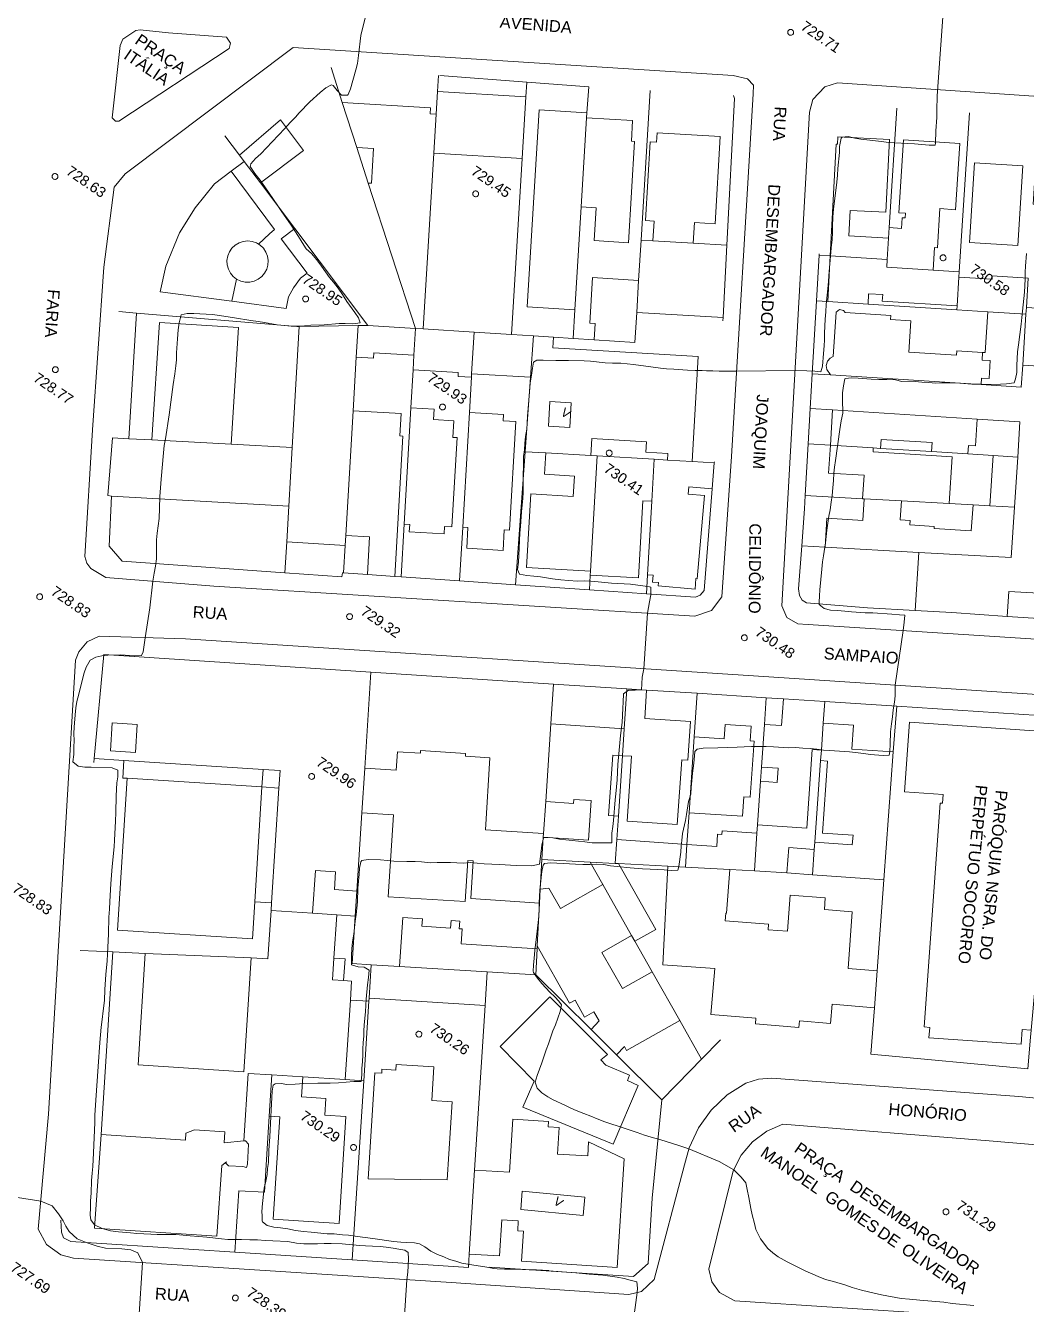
# Model space of a CAD drawing. Header units: metres. Extents: x 322294 to 7190115, y 7390841 to 10157759.
# Drawn here: x 323085.9 to 323256.1, y 7392508.5 to 7392726.1 of the extents above; entities that cross this region are included whole.
import ezdxf
from ezdxf.enums import TextEntityAlignment as Align

# ---------------------------------------------------------------- set-up
doc = ezdxf.new("R2010")
doc.units = ezdxf.units.M
doc.layers.get('0').update_dxf_attribs({"lineweight": 18})
for name, color, linetype, lineweight in [('100_SIST_VIARIO_MEIO_FIO', 1, 'Continuous', 18), ('106_PRACAS_PARQUES_TOP', 7, 'Continuous', 18), ('144_P_DUPLA_ASF_TOP', 7, 'Continuous', 18), ('160_P_SIMP_ASF_TOP', 7, 'Continuous', 18), ('206_MURO_E_MURO_ARRIMO', 7, 'Continuous', 18), ('214_PROJ_BEIRAL_EDIF', 10, 'Continuous', 18), ('216_EDIF_NOTAVEL', 2, 'Continuous', 18), ('218_EDIF_NOTAVEL_TOP', 7, 'Continuous', 18), ('600_CURVA_MESTRA', 14, 'Continuous', 18), ('604_CURVA_INTERM', 7, 'Continuous', 18), ('606_PTO_COTADO', 7, 'Continuous', 18), ('608_PTO_COTADO_INTERVIA', 1, 'Continuous', 18)]:
    doc.layers.add(name, color=color, linetype=linetype, lineweight=lineweight)
doc.styles.add('Style-Arial', font='arial.ttf', dxfattribs={"height": 1.75})

# ---------------------------------------------------------------- blocks, each defined once
blk = doc.blocks.new('SP09')
at = {"color": 0, "linetype": 'Continuous'}
blk.add_lwpolyline([(-0.03, -0.51), (-0.14, -0.49), (-0.24, -0.46), (-0.31, -0.42), (-0.35, -0.39), (-0.42, -0.31), (-0.47, -0.24), (-0.51, -0.15), (-0.52, -0.09), (-0.52, 0.03), (-0.51, 0.11), (-0.48, 0.2), (-0.44, 0.27), (-0.4, 0.33), (-0.32, 0.39), (-0.23, 0.44), (-0.15, 0.48), (-0.1, 0.48), (-0.03, 0.48), (0.08, 0.48), (0.19, 0.44), (0.27, 0.4), (0.35, 0.32), (0.41, 0.23), (0.46, 0.11), (0.48, 0.03), (0.48, -0.03), (0.47, -0.08), (0.44, -0.21), (0.38, -0.3), (0.31, -0.38), (0.23, -0.44), (0.1, -0.49), (0.02, -0.51)], close=True, dxfattribs=at)
blk = doc.blocks.new('SP10')
at = {"color": 0, "linetype": 'Continuous'}
blk.add_lwpolyline([(-0.03, -0.51), (-0.14, -0.49), (-0.24, -0.46), (-0.31, -0.42), (-0.35, -0.39), (-0.42, -0.31), (-0.47, -0.24), (-0.51, -0.15), (-0.52, -0.09), (-0.52, 0.03), (-0.51, 0.11), (-0.48, 0.2), (-0.44, 0.27), (-0.4, 0.33), (-0.32, 0.39), (-0.23, 0.44), (-0.15, 0.48), (-0.1, 0.48), (-0.03, 0.48), (0.08, 0.48), (0.19, 0.44), (0.27, 0.4), (0.35, 0.32), (0.41, 0.23), (0.46, 0.11), (0.48, 0.03), (0.48, -0.03), (0.47, -0.08), (0.44, -0.21), (0.38, -0.3), (0.31, -0.38), (0.23, -0.44), (0.1, -0.49), (0.02, -0.51)], close=True, dxfattribs=at)

msp = doc.modelspace()

# ---------------------------------------------------------------- linework, layer by layer
at = {"layer": '100_SIST_VIARIO_MEIO_FIO', "flags": 128}
for points in [[(323110.168, 7392724.878), (323120.021, 7392724.131), (323120.692, 7392723.091), (323120.478, 7392722.192), (323101.709, 7392709.835), (323101.168, 7392709.863), (323100.598, 7392710.428), (323101.952, 7392722.741), (323102.384, 7392723.796), (323104.611, 7392725.284), (323105.339, 7392725.392)], [(323205.905, 7392652.789), (323204.27, 7392628.953), (323202.515, 7392626.577), (323199.715, 7392625.638), (323117.864, 7392630.753), (323099.514, 7392632.188), (323096.988, 7392633.724), (323096.299, 7392634.634), (323095.926, 7392635.813), (323097.224, 7392657.336), (323099.149, 7392684.984), (323100.924, 7392698.593), (323102.809, 7392700.888), (323131.394, 7392722.356), (323206.224, 7392717.62), (323208.666, 7392717.06), (323209.654, 7392715.982), (323209.601, 7392714.52)]]:
    msp.add_lwpolyline(points, close=True, dxfattribs=at)
for points in [[(323217.953, 7392624.27), (323217.228, 7392624.33), (323215.348, 7392625.405), (323214.462, 7392627.421), (323219.195, 7392711.387), (323219.781, 7392713.542), (323221.823, 7392715.685), (323223.947, 7392716.373), (323273.211, 7392713.008), (323372.013, 7392706.221), (323374.461, 7392704.547), (323375.566, 7392702.605), (323375.853, 7392700.388), (323372.629, 7392654.717)], [(323346.753, 7392616), (323218.054, 7392624.272)], [(323277.468, 7392541.785), (323254.818, 7392543.906), (323212.772, 7392547.059), (323210.536, 7392546.851), (323208.387, 7392546.198), (323205.182, 7392544.189), (323202.472, 7392541.605), (323200.29, 7392538.564), (323198.711, 7392535.17), (323197.921, 7392532.281), (323192.758, 7392512.809), (323190.647, 7392510.749), (323188.472, 7392510.261), (323157.401, 7392512.31), (323094.023, 7392516.43), (323091.849, 7392516.969), (323089.446, 7392518.723), (323088.028, 7392521.339), (323089.755, 7392540.896), (323094.38, 7392618.164), (323094.908, 7392619.562), (323096.363, 7392621.257), (323098.379, 7392622.217), (323113.092, 7392621.762), (323215.725, 7392615.061), (323340.638, 7392606.85)], [(323282.345, 7392519.629), (323282.531, 7392524.318), (323282.065, 7392526.514), (323281.182, 7392528.579), (323279.416, 7392530.993), (323277.09, 7392532.87), (323274.364, 7392534.081), (323271.851, 7392534.525), (323249.775, 7392536.402), (323214.644, 7392539.241), (323211.912, 7392538.018), (323209.523, 7392536.215), (323207.597, 7392533.924), (323206.232, 7392531.26), (323202.097, 7392514.57), (323202.604, 7392512.398), (323203.906, 7392510.582), (323206.52, 7392509.183), (323241.291, 7392506.888), (323272.686, 7392505.176)]]:
    msp.add_lwpolyline(points, dxfattribs=at)
at = {"layer": '206_MURO_E_MURO_ARRIMO'}
for p, q in [((323171.094, 7392716.486), (323156.301, 7392717.593)), ((323181.638, 7392715.698), (323171.094, 7392716.486)), ((323205.146, 7392688.736), (323206.46, 7392713.709)), ((323206.46, 7392713.709), (323206.274, 7392714.213)), ((323220.383, 7392679.281), (323220.831, 7392687.046)), ((323220.831, 7392687.046), (323220.844, 7392687.271)), ((323219.666, 7392666.872), (323220.383, 7392679.281)), ((323204.47, 7392675.889), (323204.498, 7392676.418)), ((323219.327, 7392660.986), (323219.666, 7392666.872)), ((323218.979, 7392654.973), (323219.327, 7392660.986)), ((323218.469, 7392646.136), (323218.979, 7392654.973)), ((323203.005, 7392651.737), (323203.018, 7392651.904)), ((323201.261, 7392629.986), (323202.647, 7392647.279)), ((323218.34, 7392643.901), (323218.469, 7392646.136)), ((323217.879, 7392637.577), (323218.34, 7392643.901)), ((323139.963, 7392632.99), (323144, 7392632.713)), ((323148.648, 7392632.394), (323149.725, 7392632.32)), ((323149.725, 7392632.32), (323159.675, 7392631.637)), ((323159.675, 7392631.637), (323169.187, 7392630.983)), ((323169.187, 7392630.983), (323181.751, 7392630.121)), ((323181.751, 7392630.121), (323191.455, 7392629.454)), ((323200.587, 7392629.205), (323201.261, 7392629.986)), ((323191.455, 7392629.454), (323199.832, 7392628.879)), ((323199.832, 7392628.879), (323200.587, 7392629.205)), ((323243.41, 7392626.236), (323237.182, 7392626.588)), ((323252.821, 7392625.595), (323243.41, 7392626.236)), ((323097.552, 7392601.407), (323099.155, 7392619.108)), ((323099.155, 7392619.108), (323144.598, 7392616.107)), ((323144.598, 7392616.107), (323175.682, 7392614.092)), ((323175.682, 7392614.092), (323188.149, 7392613.283)), ((323191.494, 7392613.067), (323200.091, 7392612.509)), ((323200.091, 7392612.509), (323211.821, 7392611.749)), ((323211.821, 7392611.749), (323214.764, 7392611.558)), ((323221.797, 7392611.102), (323234.022, 7392610.309)), ((323097.49, 7392600.728), (323097.552, 7392601.407)), ((323204.074, 7392553.542), (323200.843, 7392550.29)), ((323200.843, 7392550.29), (323198.881, 7392548.314)), ((323198.881, 7392548.314), (323194.072, 7392543.354)), ((323194.072, 7392543.354), (323192.463, 7392526.648)), ((323192.463, 7392526.648), (323191.741, 7392515.517)), ((323091.975, 7392520.837), (323091.859, 7392522.891)), ((323092.327, 7392519.869), (323091.975, 7392520.837)), ((323093.547, 7392519.259), (323092.327, 7392519.869)), ((323121.441, 7392517.427), (323093.547, 7392519.259)), ((323141.437, 7392516.113), (323121.441, 7392517.427)), ((323161.173, 7392514.817), (323141.437, 7392516.113)), ((323189.239, 7392513.322), (323164.763, 7392514.91)), ((323191.741, 7392515.517), (323189.239, 7392513.322))]:
    msp.add_line(p, q, dxfattribs=at)
at = {"layer": '206_MURO_E_MURO_ARRIMO', "flags": 128}
for points in [[(323137.818, 7392718.97), (323139.734, 7392713.008)], [(323156.118, 7392717.607), (323155.953, 7392714.884)], [(323170.942, 7392713.975), (323171.094, 7392716.486)], [(323181.638, 7392715.698), (323181.305, 7392711.257)], [(323190.552, 7392689.585), (323192.098, 7392715.067)], [(323234.062, 7392712.052), (323232.758, 7392691.744)], [(323246.402, 7392711.249), (323244.664, 7392684.189)], [(323119.759, 7392707.363), (323122.231, 7392704.086)], [(323142.194, 7392705.354), (323144.135, 7392699.313)], [(323168.49, 7392673.543), (323170.306, 7392703.477)], [(323131.656, 7392691.59), (323144.093, 7392675.101)], [(323222.724, 7392686.924), (323220.831, 7392687.046)], [(323179.275, 7392677.775), (323178.977, 7392672.874)], [(323222.312, 7392679.157), (323220.383, 7392679.281)], [(323244.251, 7392677.748), (323229.157, 7392678.717)], [(323104.754, 7392677.193), (323101.698, 7392677.447)], [(323132.409, 7392674.929), (323142.411, 7392675.076)], [(323178.977, 7392672.874), (323175.657, 7392673.086)], [(323178.977, 7392672.874), (323182.595, 7392672.643)], [(323142.1, 7392669.718), (323141.568, 7392660.575)], [(323151.397, 7392661.071), (323151.774, 7392667.547)], [(323222.776, 7392666.672), (323219.666, 7392666.872)], [(323161.343, 7392660.31), (323161.692, 7392666.304)], [(323219.327, 7392660.986), (323223.128, 7392660.741)], [(323247.71, 7392659.163), (323254.987, 7392658.695), (323254.601, 7392652.685)], [(323218.979, 7392654.973), (323222.742, 7392654.731)], [(323231.271, 7392654.184), (323239.96, 7392653.626)], [(323169.187, 7392630.983), (323170.812, 7392653.61)], [(323246.135, 7392653.229), (323250.429, 7392652.953)], [(323218.469, 7392646.136), (323228.217, 7392645.606)], [(323242.933, 7392644.806), (323247.007, 7392644.585)], [(323149.725, 7392632.32), (323150.247, 7392641.298)], [(323159.675, 7392631.637), (323160.206, 7392640.757)], [(323140.335, 7392639.385), (323140.233, 7392637.635)], [(323181.751, 7392630.121), (323181.897, 7392632.638)], [(323191.643, 7392632.685), (323191.455, 7392629.454)], [(323144.598, 7392616.107), (323143.551, 7392599.767)], [(323175.225, 7392607.334), (323175.682, 7392614.092)], [(323199.589, 7392605.088), (323200.091, 7392612.509)], [(323211.821, 7392611.749), (323211.515, 7392607.229)], [(323102.59, 7392601.084), (323097.552, 7392601.407)], [(323187.379, 7392601.896), (323186.684, 7392591.626)], [(323128.949, 7392596.39), (323129.141, 7392599.383), (323126.255, 7392599.568)], [(323211.023, 7392599.949), (323210.86, 7392597.544)], [(323220.101, 7392587.163), (323221.085, 7392601.056)], [(323173.964, 7392588.658), (323174.332, 7392594.109)], [(323143.065, 7392592.17), (323142.213, 7392578.874)], [(323198.353, 7392586.816), (323198.717, 7392592.2)], [(323210.359, 7392590.138), (323210.264, 7392588.733)], [(323215.352, 7392581.948), (323209.831, 7392582.339)], [(323127.614, 7392575.541), (323127.697, 7392576.846)], [(323144.653, 7392566.326), (323141.422, 7392566.533), (323141.941, 7392574.623)], [(323172.881, 7392569.537), (323172.859, 7392569.047)], [(323189.49, 7392570.335), (323192.437, 7392565.131)], [(323100.722, 7392568.506), (323095.125, 7392568.748)], [(323182.033, 7392555.3), (323172.666, 7392564.593)], [(323144.256, 7392560.118), (323144.289, 7392560.642)], [(323164.028, 7392559.378), (323162.237, 7392531.416)], [(323197.124, 7392556.857), (323200.843, 7392550.29)], [(323194.072, 7392543.354), (323186.371, 7392550.995)], [(323143.389, 7392546.584), (323141.437, 7392516.113)], [(323121.441, 7392517.427), (323122.112, 7392527.898), (323126.482, 7392527.618), (323127.313, 7392540.595)], [(323161.321, 7392517.123), (323161.173, 7392514.817)]]:
    msp.add_lwpolyline(points, dxfattribs=at)
at = {"layer": '214_PROJ_BEIRAL_EDIF', "flags": 128}
for points in [[(323155.718, 7392711.011), (323155.317, 7392704.386), (323170.306, 7392703.477), (323170.942, 7392713.975), (323155.953, 7392714.884)], [(323144.135, 7392699.313), (323144.686, 7392699.28), (323145.043, 7392705.182), (323142.194, 7392705.354), (323139.734, 7392713.008), (323154.751, 7392712.097), (323154.689, 7392711.074), (323155.718, 7392711.011), (323155.317, 7392704.386), (323153.504, 7392674.5), (323152.183, 7392674.584)], [(323181.305, 7392711.257), (323181.254, 7392710.412), (323180.336, 7392695.278), (323179.275, 7392677.775), (323171.186, 7392678.266), (323173.216, 7392711.747)], [(323180.336, 7392695.278), (323181.254, 7392710.412), (323189.107, 7392709.936), (323188.895, 7392706.439), (323189.444, 7392706.406), (323188.399, 7392689.17), (323182.547, 7392689.524), (323182.887, 7392695.123)], [(323122.231, 7392704.086), (323123.059, 7392702.988), (323125.815, 7392699.334), (323133.156, 7392704.871), (323129.238, 7392710.066)], [(323199.426, 7392689.068), (323192.575, 7392689.467), (323192.772, 7392692.862), (323191.307, 7392692.947), (323192.086, 7392706.33), (323193.187, 7392706.266), (323193.281, 7392707.876), (323204.023, 7392707.251), (323203.159, 7392692.385), (323199.631, 7392692.59)], [(323232.643, 7392689.959), (323232.408, 7392686.302), (323222.724, 7392686.924), (323223.731, 7392705.948), (323223.97, 7392705.935), (323224.035, 7392707.165), (323232.815, 7392706.7), (323232.16, 7392694.342), (323226.107, 7392694.663), (323225.877, 7392690.318)], [(323232.408, 7392686.302), (323232.323, 7392684.981), (323240.23, 7392684.473), (323240.477, 7392688.33), (323240.945, 7392688.3), (323241.373, 7392694.962), (323244.051, 7392694.79), (323244.775, 7392706.058), (323235.181, 7392706.674), (323234.383, 7392694.248), (323235.537, 7392694.174), (323235.486, 7392693.387), (323234.971, 7392693.42), (323234.855, 7392691.609), (323232.758, 7392691.744), (323232.643, 7392689.959)], [(323256.083, 7392678.162), (323256.008, 7392676.993), (323255.451, 7392668.329), (323264.623, 7392667.769), (323268.005, 7392667.489), (323271.91, 7392667.167), (323272.393, 7392675.586), (323271.319, 7392675.644), (323272.409, 7392692.624), (323273.367, 7392692.562), (323274.11, 7392705.505), (323270.869, 7392705.713), (323270.636, 7392702.082), (323257.672, 7392702.915), (323257.212, 7392695.747), (323260.124, 7392695.56), (323259.489, 7392685.674), (323260.976, 7392685.579), (323260.854, 7392683.674), (323262.786, 7392683.55), (323262.414, 7392677.755)], [(323125.477, 7392688.916), (323127.347, 7392690.685), (323128.196, 7392691.401), (323120.816, 7392701.319), (323123.059, 7392702.988), (323125.815, 7392699.334), (323131.656, 7392691.59), (323129.331, 7392689.836), (323133.735, 7392683.997), (323132.627, 7392683.161), (323131.427, 7392681.506), (323130.594, 7392679.943), (323130.208, 7392677.997), (323120.92, 7392679.226), (323121.763, 7392682.986), (323122.483, 7392682.638), (323123.224, 7392682.471), (323123.983, 7392682.467), (323124.725, 7392682.627), (323125.416, 7392682.942), (323126.023, 7392683.398), (323126.517, 7392683.974), (323126.876, 7392684.643), (323127.083, 7392685.374), (323127.128, 7392686.132), (323127.009, 7392686.882), (323126.732, 7392687.588), (323126.309, 7392688.219), (323125.761, 7392688.744)], [(323255.478, 7392702.224), (323254.608, 7392688.677), (323246.413, 7392689.203), (323247.283, 7392702.75)], [(323125.477, 7392688.916), (323127.347, 7392690.685), (323128.196, 7392691.401), (323120.816, 7392701.319), (323118.015, 7392699.206), (323114.707, 7392695.099), (323112.021, 7392690.841), (323109.713, 7392685.19), (323108.754, 7392680.792), (323120.92, 7392679.226), (323121.763, 7392682.986), (323121.194, 7392683.423), (323120.705, 7392684.004), (323120.353, 7392684.677), (323120.154, 7392685.409), (323120.117, 7392686.168), (323120.243, 7392686.916), (323120.528, 7392687.62), (323120.957, 7392688.246), (323121.511, 7392688.766), (323122.164, 7392689.154), (323122.884, 7392689.392), (323123.639, 7392689.471), (323124.394, 7392689.385), (323125.112, 7392689.139)], [(323125.477, 7392688.916), (323125.761, 7392688.744), (323126.309, 7392688.219), (323126.732, 7392687.588), (323127.009, 7392686.882), (323127.128, 7392686.132), (323127.083, 7392685.374), (323126.876, 7392684.643), (323126.517, 7392683.974), (323126.023, 7392683.398), (323125.416, 7392682.942), (323124.725, 7392682.627), (323123.983, 7392682.467), (323123.224, 7392682.471), (323122.483, 7392682.638), (323121.763, 7392682.986), (323121.194, 7392683.423), (323120.705, 7392684.004), (323120.353, 7392684.677), (323120.154, 7392685.409), (323120.117, 7392686.168), (323120.243, 7392686.916), (323120.528, 7392687.62), (323120.957, 7392688.246), (323121.511, 7392688.766), (323122.164, 7392689.154), (323122.884, 7392689.392), (323123.639, 7392689.471), (323124.394, 7392689.385), (323125.112, 7392689.139)], [(323190.552, 7392689.585), (323192.575, 7392689.467), (323199.426, 7392689.068), (323205.146, 7392688.736), (323204.498, 7392676.418), (323189.806, 7392677.273), (323190.139, 7392682.761)], [(323240.23, 7392684.473), (323244.664, 7392684.189), (323244.609, 7392683.32), (323244.296, 7392678.449), (323231.58, 7392679.235), (323231.655, 7392680.34), (323229.25, 7392680.467), (323229.157, 7392678.717), (323222.312, 7392679.157), (323222.724, 7392686.924), (323232.408, 7392686.302), (323232.323, 7392684.981)], [(323182.595, 7392672.643), (323189.498, 7392672.202), (323189.806, 7392677.273), (323190.139, 7392682.761), (323182.285, 7392683.237), (323181.816, 7392675.495), (323182.765, 7392675.437)], [(323244.251, 7392677.748), (323244.296, 7392678.449), (323244.609, 7392683.32), (323250.248, 7392682.958), (323250.285, 7392683.54), (323256.403, 7392683.147), (323256.083, 7392678.162), (323256.008, 7392676.993), (323249.506, 7392677.41)], [(323248.636, 7392670.502), (323248.551, 7392669.191), (323249.925, 7392669.103), (323249.73, 7392666.068), (323248.471, 7392666.149), (323248.399, 7392665.026), (323222.776, 7392666.672), (323222.159, 7392667.575), (323222.04, 7392668.302), (323222.242, 7392669.001), (323222.728, 7392669.536), (323223.237, 7392669.804), (323223.721, 7392677.336), (323224.282, 7392677.784), (323224.99, 7392677.63), (323225.25, 7392677.292), (323233.024, 7392676.793), (323232.98, 7392676.102), (323236.45, 7392675.879), (323236.108, 7392670.55), (323244.218, 7392670.029), (323244.266, 7392670.783)], [(323120.813, 7392654.879), (323122.063, 7392674.741), (323108.621, 7392675.587), (323107.362, 7392655.606), (323103.408, 7392655.82), (323104.754, 7392677.193), (323132, 7392674.923), (323132.409, 7392674.929), (323131.21, 7392654.317)], [(323107.362, 7392655.606), (323120.813, 7392654.879), (323122.063, 7392674.741), (323108.621, 7392675.587)], [(323248.636, 7392670.502), (323248.551, 7392669.191), (323249.925, 7392669.103), (323249.73, 7392666.068), (323248.471, 7392666.149), (323248.399, 7392665.026), (323255.211, 7392664.589), (323255.451, 7392668.329), (323256.008, 7392676.993), (323249.506, 7392677.41), (323249.061, 7392670.475)], [(323151.919, 7392670.033), (323152.183, 7392674.584), (323144.093, 7392675.101), (323142.411, 7392675.076), (323142.1, 7392669.718), (323145.052, 7392669.546), (323145.103, 7392670.429)], [(323161.725, 7392666.867), (323161.692, 7392666.304), (323159.418, 7392666.436), (323159.457, 7392667.1), (323151.774, 7392667.547), (323151.919, 7392670.033), (323152.183, 7392674.584), (323153.504, 7392674.5), (323162.137, 7392673.949)], [(323162.137, 7392673.949), (323161.725, 7392666.867), (323171.723, 7392666.285), (323172.227, 7392673.305), (323168.49, 7392673.543)], [(323170.812, 7392653.61), (323171.723, 7392666.285), (323172.227, 7392673.305), (323175.657, 7392673.086), (323175.552, 7392671.273), (323200.261, 7392669.836), (323199.221, 7392651.957), (323195.048, 7392652.2), (323195.113, 7392653.315), (323191.353, 7392653.534), (323191.456, 7392655.303), (323182.181, 7392655.843), (323182.013, 7392652.958), (323174.335, 7392653.405)], [(323140.335, 7392639.385), (323141.568, 7392660.575), (323149.756, 7392660.099), (323149.535, 7392656.297), (323150.037, 7392656.268), (323148.648, 7392632.394), (323144, 7392632.713), (323144.374, 7392639.15)], [(323151.397, 7392661.071), (323150.247, 7392641.298), (323151.201, 7392641.242), (323151.129, 7392640.009), (323157.053, 7392639.664), (323157.125, 7392640.895), (323158.364, 7392640.823), (323159.247, 7392656.008), (323158.55, 7392656.048), (323158.715, 7392658.877), (323155.246, 7392659.079), (323155.348, 7392660.841)], [(323161.343, 7392660.31), (323160.206, 7392640.757), (323161.097, 7392640.705), (323160.892, 7392637.178), (323167.069, 7392636.818), (323167.272, 7392640.311), (323168.175, 7392640.259), (323169.252, 7392658.758), (323167.103, 7392658.883), (323167.167, 7392659.971)], [(323178.677, 7392661.955), (323175.056, 7392662.166), (323174.812, 7392657.957), (323178.432, 7392657.747)], [(323222.742, 7392654.731), (323230.042, 7392654.263), (323231.271, 7392654.184), (323231.369, 7392655.718), (323240.059, 7392655.16), (323239.96, 7392653.626), (323246.135, 7392653.229), (323246.228, 7392654.674), (323247.417, 7392654.598), (323247.71, 7392659.163), (323223.128, 7392660.741)], [(323120.813, 7392654.879), (323107.362, 7392655.606), (323103.408, 7392655.82), (323100.645, 7392655.969), (323099.868, 7392646.168), (323100.494, 7392646.051), (323130.63, 7392644.352), (323131.21, 7392654.317)], [(323230.042, 7392654.263), (323222.742, 7392654.731), (323222.438, 7392649.986), (323228.474, 7392649.598), (323228.217, 7392645.606), (323228.495, 7392645.591), (323234.851, 7392645.246), (323242.933, 7392644.806), (323243.442, 7392652.737), (323229.999, 7392653.601)], [(323181.936, 7392633.306), (323183.075, 7392652.896), (323182.013, 7392652.958), (323174.335, 7392653.405), (323174.124, 7392649.771), (323179.205, 7392649.475), (323179.004, 7392646.02), (323171.787, 7392646.44), (323171.06, 7392633.938)], [(323181.936, 7392633.306), (323181.897, 7392632.638), (323190.09, 7392632.162), (323190.853, 7392645.279), (323192.371, 7392645.191), (323192.786, 7392652.331), (323183.075, 7392652.896)], [(323195.048, 7392652.2), (323199.221, 7392651.957), (323203.005, 7392651.737), (323202.647, 7392647.279), (323198.679, 7392647.625), (323198.572, 7392646.386), (323201.321, 7392646.147), (323200.089, 7392632.005), (323199.877, 7392632.024), (323199.722, 7392630.244), (323193.482, 7392630.787), (323193.531, 7392631.342), (323192.52, 7392631.43), (323192.622, 7392632.6), (323191.643, 7392632.685), (323192.371, 7392645.191), (323192.786, 7392652.331)], [(323254.601, 7392652.685), (323254.056, 7392644.202), (323249.882, 7392644.429), (323250.429, 7392652.953)], [(323130.276, 7392638.262), (323129.969, 7392632.996), (323102.311, 7392634.967), (323100.063, 7392637.565), (323100.494, 7392646.051), (323130.63, 7392644.352)], [(323254.056, 7392644.202), (323249.882, 7392644.429), (323247.007, 7392644.585), (323246.72, 7392640.13), (323240.394, 7392640.536), (323240.419, 7392640.915), (323236.274, 7392641.181), (323236.32, 7392641.901), (323234.643, 7392642.009), (323234.851, 7392645.246), (323228.495, 7392645.591), (323228.258, 7392641.906), (323222.149, 7392642.298), (323221.832, 7392637.363), (323237.818, 7392636.494), (323253.506, 7392635.641)], [(323139.963, 7392632.99), (323139.781, 7392633.003), (323139.656, 7392632.306), (323129.969, 7392632.996), (323130.276, 7392638.262), (323140.233, 7392637.635)], [(323221.832, 7392637.363), (323217.879, 7392637.577), (323217.349, 7392630.304), (323217.504, 7392629.16), (323217.936, 7392628.351), (323218.684, 7392627.901), (323229.08, 7392627.046), (323237.182, 7392626.588), (323237.818, 7392636.494)], [(323252.821, 7392625.595), (323259.103, 7392625.168), (323259.328, 7392628.871), (323258.182, 7392628.941), (323258.218, 7392629.524), (323253.079, 7392629.836)], [(323187.379, 7392601.896), (323187.69, 7392606.491), (323188.149, 7392613.283), (323191.494, 7392613.067), (323191.167, 7392608.23), (323198.975, 7392607.702), (323198.529, 7392601.116), (323197.455, 7392601.188), (323196.712, 7392590.204), (323188.173, 7392590.781), (323188.918, 7392601.792)], [(323211.023, 7392599.949), (323211.515, 7392607.229), (323214.458, 7392607.03), (323214.764, 7392611.558), (323221.797, 7392611.102), (323221.538, 7392607.442), (323221.213, 7392602.863), (323219.637, 7392602.969), (323218.731, 7392589.571), (323210.359, 7392590.138), (323210.86, 7392597.544), (323213.697, 7392597.352), (323213.86, 7392599.757)], [(323104.838, 7392607.191), (323100.588, 7392607.463), (323100.283, 7392602.705), (323104.533, 7392602.432)], [(323173.924, 7392588.063), (323181.623, 7392587.542), (323182.077, 7392594.257), (323179.121, 7392594.457), (323179.076, 7392593.788), (323174.332, 7392594.109), (323175.225, 7392607.334), (323187.69, 7392606.491), (323187.379, 7392601.896), (323185.727, 7392602.008), (323185.032, 7392591.738), (323186.684, 7392591.626), (323186.413, 7392587.618), (323186.139, 7392583.57), (323181.868, 7392583.792), (323173.664, 7392584.218)], [(323199.589, 7392605.088), (323198.717, 7392592.2), (323207.789, 7392591.586), (323208.015, 7392594.918), (323209.114, 7392594.844), (323209.76, 7392604.396), (323209.097, 7392604.441), (323209.264, 7392606.901), (323204.827, 7392607.201), (323204.661, 7392604.745)], [(323220.101, 7392587.163), (323220.017, 7392585.966), (323219.71, 7392581.639), (323231.841, 7392580.78), (323233.448, 7392602.532), (323226.402, 7392603.031), (323226.688, 7392607.077), (323221.538, 7392607.442), (323221.213, 7392602.863), (323221.085, 7392601.056), (323222.245, 7392600.974), (323221.378, 7392588.726), (323226.594, 7392588.357), (323226.478, 7392586.711)], [(323173.964, 7392588.658), (323173.924, 7392588.063), (323173.664, 7392584.218), (323173.395, 7392579.167), (323173.27, 7392576.837), (323161.605, 7392577.584), (323162.018, 7392584.026), (323161.095, 7392584.085), (323160.646, 7392577.076), (323147.542, 7392577.916), (323148.433, 7392591.826), (323143.065, 7392592.17), (323143.551, 7392599.767), (323148.908, 7392599.424), (323149.11, 7392602.567), (323153.013, 7392602.317), (323153.042, 7392602.761), (323160.689, 7392602.271), (323160.66, 7392601.813), (323164.851, 7392601.545), (323164.066, 7392589.292)], [(323102.59, 7392601.084), (323102.399, 7392598.098), (323103.141, 7392598.051), (323126.064, 7392596.582), (323126.255, 7392599.568)], [(323103.141, 7392598.051), (323126.064, 7392596.582), (323124.838, 7392577.03), (323124.435, 7392570.732), (323101.485, 7392572.202)], [(323128.949, 7392596.39), (323126.064, 7392596.582), (323124.838, 7392577.03), (323127.697, 7392576.846)], [(323210.264, 7392588.733), (323209.831, 7392582.339), (323205.636, 7392582.557), (323198.091, 7392582.95), (323198.353, 7392586.816), (323203.409, 7392586.477), (323203.548, 7392588.524), (323204.277, 7392588.474), (323204.322, 7392589.135)], [(323186.413, 7392587.618), (323186.139, 7392583.57), (323186.711, 7392583.541), (323195.087, 7392583.106), (323198.091, 7392582.95), (323198.353, 7392586.816)], [(323220.017, 7392585.966), (323219.71, 7392581.639), (323215.352, 7392581.948), (323215.659, 7392586.275)], [(323142.213, 7392578.874), (323141.941, 7392574.623), (323138.78, 7392574.825), (323134.682, 7392575.088), (323135.149, 7392582.371), (323138.585, 7392582.151), (323138.391, 7392579.119)], [(323184.026, 7392579.982), (323188.941, 7392571.304), (323189.49, 7392570.335), (323193.049, 7392572.35), (323186.711, 7392583.541), (323186.139, 7392583.57), (323181.868, 7392583.792)], [(323198.091, 7392582.95), (323195.087, 7392583.106), (323194.234, 7392566.339), (323203.082, 7392565.686), (323202.415, 7392557.848), (323210.086, 7392557.222), (323210.008, 7392556.269), (323217.376, 7392555.667), (323217.466, 7392556.769), (323222.756, 7392556.337), (323223.023, 7392559.61), (323230.234, 7392559.022), (323230.699, 7392565.316), (323225.749, 7392565.681), (323226.464, 7392575.361), (323221.726, 7392575.711), (323221.874, 7392577.719), (323215.917, 7392578.159), (323215.464, 7392572.028), (323212.173, 7392572.271), (323212.246, 7392573.262), (323204.843, 7392573.809), (323204.941, 7392575.132), (323205.087, 7392575.121), (323205.636, 7392582.557)], [(323188.941, 7392571.304), (323184.026, 7392579.982), (323176.837, 7392575.91), (323174.887, 7392579.353), (323173.395, 7392579.167), (323173.27, 7392576.837), (323172.881, 7392569.537), (323178.403, 7392559.787), (323179.316, 7392560.305), (323180.951, 7392557.418), (323182.535, 7392558.315), (323183.41, 7392556.77), (323182.033, 7392555.3), (323186.371, 7392550.995), (323187.722, 7392552.4), (323188.095, 7392551.742), (323197.124, 7392556.857), (323192.437, 7392565.131), (323187.381, 7392562.267), (323183.884, 7392568.44)], [(323139.96, 7392563.64), (323138.072, 7392563.761), (323138.309, 7392567.464), (323138.78, 7392574.825), (323134.682, 7392575.088), (323127.614, 7392575.541), (323127.09, 7392567.369), (323124.218, 7392567.493), (323122.977, 7392548.135), (323105.013, 7392549.286), (323106.229, 7392568.269), (323100.722, 7392568.506), (323098.732, 7392537.456), (323113.064, 7392536.517), (323113.126, 7392537.685), (323114.595, 7392538.251), (323119.761, 7392537.922), (323119.614, 7392536.012), (323122.986, 7392536.374), (323123.721, 7392547.844), (323127.761, 7392547.585), (323133.027, 7392547.247), (323140.243, 7392546.785), (323141.11, 7392560.319), (323141.317, 7392563.553)], [(323172.859, 7392569.047), (323159.974, 7392569.873), (323160.138, 7392572.436), (323159.626, 7392572.469), (323159.707, 7392573.743), (323158.222, 7392573.838), (323158.141, 7392572.571), (323153.264, 7392572.884), (323153.346, 7392574.159), (323150.01, 7392574.373), (323149.475, 7392566.028), (323164.395, 7392565.105), (323172.666, 7392564.593)], [(323106.229, 7392568.269), (323124.218, 7392567.493), (323122.977, 7392548.135), (323105.013, 7392549.286)], [(323139.96, 7392563.64), (323140.198, 7392567.343), (323138.309, 7392567.464), (323138.072, 7392563.761)], [(323144.653, 7392566.326), (323144.289, 7392560.642), (323164.028, 7392559.378), (323164.395, 7392565.105), (323149.475, 7392566.028)], [(323143.389, 7392546.584), (323144.256, 7392560.118), (323141.11, 7392560.319), (323140.243, 7392546.785)], [(323175.008, 7392560.901), (323184.859, 7392551.092), (323183.688, 7392550.147), (323184.534, 7392549.232), (323188.563, 7392547.538), (323188.213, 7392546.647), (323190.062, 7392545.794), (323185.829, 7392535.792), (323170.426, 7392542.122), (323172.378, 7392546.518), (323166.56, 7392552.425)], [(323155.315, 7392548.942), (323154.951, 7392543.255), (323158.41, 7392543.033), (323157.56, 7392529.772), (323144.136, 7392529.921), (323145.292, 7392547.97), (323146.437, 7392547.897), (323146.48, 7392548.57), (323148.86, 7392548.417), (323148.92, 7392549.352)], [(323127.313, 7392540.595), (323127.761, 7392547.585), (323133.027, 7392547.247), (323132.809, 7392543.845), (323136.935, 7392543.581), (323136.754, 7392540.746), (323140.361, 7392540.515), (323139.196, 7392522.322), (323127.999, 7392523.039), (323129.117, 7392540.48)], [(323161.321, 7392517.123), (323162.237, 7392531.416), (323168.173, 7392531.035), (323168.751, 7392540.06), (323174.817, 7392539.671), (323174.76, 7392538.783), (323176.631, 7392538.663), (323176.341, 7392534.134), (323181.469, 7392533.805), (323181.623, 7392536.211), (323187.69, 7392533.336), (323186.505, 7392514.846), (323170.201, 7392515.891), (323170.53, 7392521.026), (323169.564, 7392521.088), (323169.672, 7392522.771), (323166.884, 7392522.95), (323166.489, 7392516.792)], [(323122.986, 7392536.374), (323123.267, 7392536.405), (323123.786, 7392535.805), (323123.601, 7392532.4), (323123.424, 7392531.859), (323122.788, 7392531.992), (323120.364, 7392532.147), (323119.921, 7392532.584), (323120.06, 7392532.802), (323119.249, 7392532.157), (323118.383, 7392520.183), (323097.582, 7392521.501), (323098.732, 7392537.456), (323113.064, 7392536.517), (323113.126, 7392537.685), (323114.595, 7392538.251), (323119.761, 7392537.922), (323119.614, 7392536.012)], [(323180.961, 7392526.813), (323180.679, 7392523.698), (323170.089, 7392524.669), (323170.297, 7392527.807)]]:
    msp.add_lwpolyline(points, close=True, dxfattribs=at)
at = {"layer": '216_EDIF_NOTAVEL', "flags": 128}
for points in [[(323261.486, 7392605.827), (323261.73, 7392608.513), (323234.022, 7392610.309), (323233.448, 7392602.532), (323231.841, 7392580.78), (323230.699, 7392565.316), (323230.234, 7392559.022), (323229.652, 7392551.143), (323256.333, 7392548.641), (323256.811, 7392554.019), (323256.917, 7392555.206), (323255.387, 7392555.315), (323255.209, 7392552.798), (323239.515, 7392553.909), (323239.64, 7392555.682), (323238.697, 7392555.749), (323241.395, 7392593.85), (323241.834, 7392593.819), (323241.937, 7392595.272), (323235.37, 7392595.737), (323236.212, 7392607.617)], [(323256.917, 7392555.206), (323255.387, 7392555.315), (323255.209, 7392552.798), (323239.515, 7392553.909), (323239.64, 7392555.682), (323238.697, 7392555.749), (323241.395, 7392593.85), (323241.834, 7392593.819), (323241.937, 7392595.272), (323235.37, 7392595.737), (323236.212, 7392607.617), (323261.486, 7392605.827), (323261.073, 7392601.286), (323260.241, 7392592.126), (323258.26, 7392570.316)]]:
    msp.add_lwpolyline(points, close=True, dxfattribs=at)
at = {"layer": '600_CURVA_MESTRA', "elevation": 730}
msp.add_lwpolyline([(323188.498, 7392500.446), (323189.871, 7392510.575), (323189.952, 7392511.337), (323189.832, 7392512.411), (323188.72, 7392512.665), (323187.666, 7392512.966), (323186.507, 7392513.158), (323184.058, 7392513.513), (323181.74, 7392513.689), (323179.456, 7392513.926), (323174.858, 7392514.276), (323174.796, 7392514.296), (323172.742, 7392514.415), (323171.506, 7392514.438), (323170.377, 7392514.492), (323169.736, 7392514.544), (323167.34, 7392514.523), (323166.083, 7392514.576), (323165.506, 7392514.635), (323164.316, 7392514.883), (323163.239, 7392515.053), (323162.077, 7392515.211), (323160.065, 7392515.58), (323159.04, 7392515.901), (323157.972, 7392516.196), (323156.983, 7392516.617), (323155.903, 7392517.043), (323154.795, 7392517.613), (323153.747, 7392518.342), (323152.889, 7392518.874), (323152.019, 7392519.002), (323150.723, 7392519.099), (323149.685, 7392519.136), (323148.449, 7392519.259), (323144.928, 7392519.758), (323142.299, 7392520.093), (323140.811, 7392520.304), (323139.79, 7392520.413), (323138.339, 7392520.537), (323137.153, 7392520.562), (323134.458, 7392520.825), (323133.107, 7392520.933), (323131.784, 7392521.144), (323130.465, 7392521.408), (323129.245, 7392521.58), (323128.114, 7392521.718), (323126.965, 7392521.956), (323126.157, 7392522.575), (323126.116, 7392522.693), (323126.12, 7392523.764), (323126.047, 7392524.169), (323126.122, 7392525.177), (323126.319, 7392527.298), (323126.428, 7392528.317), (323126.708, 7392529.514), (323126.943, 7392530.625), (323127.03, 7392531.664), (323127.156, 7392532.688), (323127.246, 7392534.781), (323127.396, 7392537.058), (323127.496, 7392539.405), (323127.69, 7392542.649), (323127.727, 7392543.755), (323127.823, 7392544.818), (323127.966, 7392545.824), (323128.292, 7392546.063), (323129.329, 7392546.116), (323130.325, 7392545.975), (323131.744, 7392546.016), (323133.17, 7392546.113), (323135.569, 7392546.195), (323137.691, 7392546.202), (323139.113, 7392546.231), (323141.715, 7392546.495), (323142.963, 7392546.487), (323143.04, 7392547.642), (323143.083, 7392548.672), (323143.175, 7392549.884), (323143.225, 7392550.929), (323143.244, 7392551.967), (323143.289, 7392553.079), (323143.382, 7392554.174), (323143.371, 7392555.035), (323143.433, 7392556.125), (323143.665, 7392558.306), (323143.756, 7392559.445), (323143.812, 7392560.469), (323144.034, 7392562.914), (323144.169, 7392564.189), (323144.328, 7392565.44), (323143.452, 7392565.927), (323142.452, 7392565.999), (323141.299, 7392566.296), (323141.292, 7392566.94), (323141.308, 7392567.96), (323141.381, 7392569.055), (323141.484, 7392570.224), (323141.686, 7392571.527), (323141.904, 7392573.763), (323142.083, 7392574.878), (323142.32, 7392577.013), (323142.393, 7392579.373), (323142.463, 7392580.546), (323142.601, 7392581.752), (323142.686, 7392582.759), (323142.863, 7392583.864), (323143.081, 7392584.074), (323144.107, 7392584.226), (323146.22, 7392584.156), (323147.443, 7392584.085), (323148.484, 7392583.96), (323150.719, 7392583.877), (323152.11, 7392583.879), (323153.176, 7392583.817), (323154.73, 7392583.697), (323155.856, 7392583.701), (323156.98, 7392583.73), (323158.136, 7392583.74), (323159.231, 7392583.669), (323160.279, 7392583.624), (323161.494, 7392583.736), (323163.886, 7392583.528), (323165.144, 7392583.432), (323166.475, 7392583.378), (323169.327, 7392583.198), (323171.983, 7392583.175), (323173.296, 7392583.447), (323173.571, 7392585.646), (323173.665, 7392586.696), (323173.98, 7392587.918), (323174.977, 7392587.971), (323175.54, 7392587.903), (323176.672, 7392587.727), (323179.918, 7392587.338), (323180.989, 7392587.217), (323182.244, 7392587.098), (323183.375, 7392587.062), (323185.587, 7392587.058), (323185.573, 7392587.681), (323185.585, 7392588.731), (323185.754, 7392589.866), (323185.872, 7392590.874), (323186.143, 7392594.398), (323186.266, 7392595.395), (323186.489, 7392597.772), (323186.612, 7392600.419), (323186.846, 7392602.821), (323186.939, 7392604.11), (323187.06, 7392605.355), (323187.334, 7392607.54), (323187.42, 7392609.998), (323187.511, 7392611.019), (323187.573, 7392612.438), (323188.383, 7392613.04), (323189.534, 7392613.025), (323190.623, 7392613.111), (323190.67, 7392614.147), (323190.757, 7392615.281), (323191.033, 7392616.673), (323191.638, 7392626.143), (323192.01, 7392628.078), (323192.209, 7392629.288), (323192.214, 7392630.547), (323191.958, 7392630.65), (323190.867, 7392630.8), (323188.755, 7392631.06), (323185.501, 7392631.261), (323183.224, 7392631.5), (323181.978, 7392631.576), (323180.92, 7392631.621), (323179.753, 7392631.605), (323178.224, 7392631.694), (323176.91, 7392631.819), (323175.479, 7392632.001), (323174.48, 7392632.177), (323173.45, 7392632.336), (323172.321, 7392632.454), (323171.146, 7392632.545), (323169.892, 7392632.773), (323169.508, 7392633.567), (323169.686, 7392634.824), (323169.841, 7392637.19), (323169.945, 7392639.841), (323170.042, 7392640.907), (323170.197, 7392643.37), (323170.43, 7392645.641), (323170.492, 7392646.659), (323170.512, 7392647.829), (323170.496, 7392649.244), (323170.545, 7392651.604), (323170.561, 7392652.791), (323170.709, 7392653.938), (323170.775, 7392654.99), (323170.92, 7392656.188), (323171.133, 7392657.457), (323171.186, 7392658.482), (323171.225, 7392659.634), (323171.453, 7392662.367), (323171.549, 7392663.817), (323171.688, 7392665.291), (323171.918, 7392666.645), (323172.068, 7392667.826), (323172.251, 7392668.869), (323172.835, 7392669.198), (323173.905, 7392669.194), (323176.033, 7392669.116), (323178.211, 7392669.148), (323180.856, 7392669.094), (323181.945, 7392669.004), (323184.46, 7392668.74), (323185.714, 7392668.661), (323187.087, 7392668.666), (323189.262, 7392668.435), (323191.386, 7392668.171), (323193.872, 7392667.82), (323194.874, 7392667.738), (323196.121, 7392667.672), (323198.439, 7392667.498), (323199.754, 7392667.45), (323200.922, 7392667.439), (323201.691, 7392667.382), (323202.738, 7392667.362), (323203.804, 7392667.299), (323204.944, 7392667.303), (323206.775, 7392667.306), (323216.718, 7392667.442), (323218.725, 7392667.35), (323220.087, 7392667.299), (323221.141, 7392667.194), (323221.4, 7392668.154), (323221.595, 7392670.34), (323221.691, 7392671.617), (323221.744, 7392672.667), (323221.748, 7392673.768), (323221.841, 7392676.148), (323221.976, 7392677.393), (323222.034, 7392678.634), (323222.326, 7392681.342), (323222.427, 7392682.574), (323222.483, 7392683.589), (323222.74, 7392686.895), (323222.866, 7392688.313), (323223.04, 7392689.736), (323223.11, 7392690.839), (323223.122, 7392691.999), (323223.174, 7392693.509), (323223.294, 7392694.89), (323223.817, 7392699.462), (323223.943, 7392700.663), (323224.025, 7392701.791), (323224.28, 7392704.501), (323224.312, 7392705.52), (323224.585, 7392706.927), (323224.762, 7392707.118), (323225.792, 7392707.228), (323226.908, 7392706.944), (323227.937, 7392706.796), (323231.436, 7392706.375), (323232.654, 7392706.23), (323233.731, 7392706.156), (323235.893, 7392706.058), (323237.051, 7392705.964), (323238.325, 7392705.898), (323239.53, 7392705.778), (323240.588, 7392705.771), (323240.623, 7392706.104), (323240.698, 7392708.202), (323240.828, 7392710.489), (323240.879, 7392711.683), (323240.911, 7392714.183), (323242.774, 7392740.219)], dxfattribs=at)
at = {"layer": '604_CURVA_INTERM', "elevation": 729}
msp.add_lwpolyline([(323146.165, 7392737.851), (323142.89, 7392724.402), (323142.512, 7392721.016), (323142.335, 7392719.659), (323142.059, 7392718.572), (323141.129, 7392715.332), (323140.746, 7392714.384), (323140.622, 7392714.282), (323139.573, 7392714.29), (323138.859, 7392715.076), (323138.181, 7392715.924), (323137.889, 7392716.038), (323136.905, 7392715.505), (323135.96, 7392714.743), (323134.237, 7392713.143), (323132.424, 7392711.289), (323131.75, 7392710.547), (323130.838, 7392709.603), (323129.943, 7392708.573), (323127.822, 7392706.317), (323125.858, 7392704.307), (323124.989, 7392703.475), (323124.164, 7392702.612), (323124.058, 7392702.127), (323124.878, 7392700.963), (323125.747, 7392699.814), (323126.57, 7392698.677), (323128.791, 7392695.462), (323129.468, 7392694.421), (323131.032, 7392692.18), (323132.294, 7392690.244), (323132.922, 7392689.179), (323133.597, 7392688.13), (323134.471, 7392687.338), (323135.381, 7392686.262), (323136.194, 7392685.195), (323137.568, 7392683.269), (323138.245, 7392682.442), (323139.049, 7392681.425), (323139.76, 7392680.384), (323140.492, 7392679.19), (323141.857, 7392677.314), (323142.481, 7392676.389), (323142.777, 7392675.515), (323141.515, 7392675.396), (323140.238, 7392675.44), (323139.172, 7392675.422), (323136.631, 7392675.175), (323134.404, 7392675.12), (323133.315, 7392675.01), (323132.199, 7392674.971), (323131.052, 7392674.975), (323129.904, 7392675.06), (323128.682, 7392675.222), (323126.509, 7392675.584), (323125.4, 7392675.766), (323124.173, 7392675.927), (323121.379, 7392676.387), (323118.834, 7392676.776), (323117.659, 7392676.953), (323115.525, 7392677.084), (323114.503, 7392677.13), (323113.375, 7392677.14), (323112.349, 7392676.877), (323111.992, 7392675.551), (323111.81, 7392674.356), (323111.689, 7392672.829), (323111.549, 7392670.454), (323111.529, 7392669.243), (323111.433, 7392668.206), (323111.249, 7392666.87), (323110.971, 7392665.054), (323110.275, 7392659.869), (323109.637, 7392655.799), (323109.463, 7392654.655), (323109.322, 7392653.401), (323108.942, 7392648.959), (323108.684, 7392645.976), (323108.653, 7392644.012), (323108.58, 7392642.252), (323108.222, 7392639.755), (323108.128, 7392638.641), (323108.13, 7392636.476), (323108.108, 7392635.382), (323107.958, 7392634.166), (323107.711, 7392632.94), (323107.484, 7392631.565), (323107.001, 7392627.042), (323106.195, 7392621.975), (323106.042, 7392620.764), (323105.879, 7392619.578), (323105.603, 7392618.967), (323104.441, 7392618.882), (323101.947, 7392619.051), (323099.848, 7392619.016), (323098.807, 7392618.888), (323097.8, 7392618.67), (323096.846, 7392618.157), (323096.156, 7392616.981), (323095.852, 7392616.012), (323095.475, 7392614.688), (323094.902, 7392612.345), (323094.606, 7392611.113), (323094.427, 7392610.024), (323094.286, 7392608.835), (323094.142, 7392606.773), (323094.09, 7392605.65), (323094.126, 7392604.431), (323094.068, 7392603.415), (323094.06, 7392602.095), (323093.908, 7392600.879), (323094.809, 7392600.108), (323095.921, 7392599.954), (323097.043, 7392599.952), (323100.59, 7392599.852), (323101.577, 7392599.428), (323101.566, 7392598.305), (323101.412, 7392597.26), (323101.319, 7392596.228), (323101.277, 7392595.039), (323101.236, 7392592.232), (323101.171, 7392590.736), (323100.983, 7392587.546), (323100.951, 7392586.418), (323100.607, 7392583.065), (323100.39, 7392580.126), (323100.22, 7392577.116), (323100.11, 7392575.773), (323100.047, 7392574.422), (323099.992, 7392571.612), (323099.826, 7392568.146), (323099.755, 7392566.988), (323099.52, 7392564.656), (323099.319, 7392562.096), (323099.274, 7392560.242), (323099.083, 7392558.485), (323098.892, 7392557.034), (323098.742, 7392555.728), (323098.511, 7392553.099), (323098.204, 7392549.043), (323097.837, 7392543.325), (323097.636, 7392540.765), (323097.617, 7392539.504), (323097.423, 7392534.364), (323097.287, 7392532.035), (323097.194, 7392530.872), (323097.061, 7392529.642), (323097.021, 7392527.459), (323096.917, 7392526.176), (323096.917, 7392525.023), (323096.867, 7392523.76), (323096.962, 7392522.912), (323097.6, 7392522.1), (323098.905, 7392521.475), (323100.281, 7392521.074), (323101.646, 7392520.882), (323103.718, 7392520.72), (323104.779, 7392520.642), (323107.14, 7392520.503), (323108.267, 7392520.453), (323109.345, 7392520.441), (323110.352, 7392520.469), (323111.392, 7392520.446), (323113.859, 7392520.212), (323116.709, 7392519.962), (323119.179, 7392519.711), (323120.262, 7392519.614), (323121.534, 7392519.571), (323122.586, 7392519.577), (323123.989, 7392519.56), (323125.334, 7392519.514), (323126.611, 7392519.44), (323127.907, 7392519.392), (323130.449, 7392519.242), (323131.963, 7392518.993), (323133.165, 7392518.867), (323135.513, 7392518.882), (323136.642, 7392518.897), (323137.84, 7392518.94), (323139.719, 7392518.872), (323142.659, 7392518.57), (323143.674, 7392518.516), (323144.876, 7392518.483), (323146.172, 7392518.394), (323147.167, 7392518.293), (323148.384, 7392518.134), (323149.37, 7392517.937), (323150.356, 7392517.761), (323150.942, 7392517.39), (323150.978, 7392516.299), (323150.91, 7392515.091), (323150.886, 7392514.055), (323150.718, 7392512.745), (323150.098, 7392503.166)], dxfattribs=at)
at = {"layer": '604_CURVA_INTERM', "flags": 128}
for points, elevation in [([(323256.117, 7392687.341), (323255.946, 7392685.188), (323255.884, 7392684.182), (323255.87, 7392682.964), (323255.74, 7392680.743), (323255.662, 7392679.706), (323255.31, 7392676.466), (323255.193, 7392675.331), (323254.739, 7392671.789), (323254.6, 7392670.579), (323254.449, 7392668.282), (323254.433, 7392667.077), (323254.254, 7392666.015), (323253.98, 7392665.346), (323252.715, 7392665.163), (323251.695, 7392665.109), (323249.496, 7392665.066), (323248.371, 7392665.101), (323246.83, 7392665.084), (323244.784, 7392665.264), (323243.764, 7392665.337), (323241.726, 7392665.356), (323240.671, 7392665.291), (323239.42, 7392665.383), (323238.289, 7392665.438), (323237.166, 7392665.561), (323235.938, 7392665.614), (323234.897, 7392665.583), (323233.796, 7392665.828), (323232.352, 7392665.91), (323230.967, 7392665.875), (323229.697, 7392665.933), (323227.493, 7392666.121), (323226.362, 7392666.188), (323225.317, 7392666.076), (323225.214, 7392665.995), (323224.977, 7392664.822), (323224.811, 7392663.654), (323224.784, 7392662.488), (323224.848, 7392660.158), (323224.594, 7392658.85), (323224.347, 7392657.41), (323223.594, 7392652.111), (323223.442, 7392650.98), (323223.353, 7392649.964), (323223.29, 7392648.691), (323223.18, 7392647.483), (323223.036, 7392646.177), (323222.857, 7392645.05), (323222.693, 7392643.738), (323222.509, 7392642.668), (323222.149, 7392640.261), (323222.028, 7392639.179), (323221.931, 7392638.093), (323221.603, 7392635.89), (323221.422, 7392634.877), (323221.271, 7392633.66), (323220.969, 7392630.137), (323220.875, 7392629.088), (323220.814, 7392628.045), (323220.842, 7392627.613), (323221.676, 7392626.915), (323222.753, 7392626.673), (323223.95, 7392626.574), (323225.213, 7392626.493), (323226.362, 7392626.373), (323228.672, 7392626.22), (323229.943, 7392626.186), (323233.208, 7392625.978), (323234.484, 7392625.857), (323235.399, 7392625.821), (323235.299, 7392624.608), (323235.115, 7392623.176), (323233.763, 7392613.875), (323233.751, 7392612.055), (323233.625, 7392611.031), (323233.404, 7392609.716), (323233.287, 7392608.496), (323233.119, 7392607.325), (323232.994, 7392605.938), (323232.934, 7392603.871), (323232.852, 7392602.603), (323232.755, 7392601.994), (323231.751, 7392601.912), (323229.527, 7392602.101), (323228.452, 7392602.275), (323225.998, 7392602.569), (323222.606, 7392602.769), (323221.552, 7392602.866), (323220.425, 7392603.007), (323219.335, 7392603.106), (323218.083, 7392603.176), (323216.795, 7392603.27), (323215.549, 7392603.246), (323213.079, 7392603.42), (323211.826, 7392603.476), (323209.333, 7392603.437), (323208.061, 7392603.385), (323206.889, 7392603.377), (323203.576, 7392603.263), (323201.1, 7392603.182), (323200.075, 7392603.033), (323199.672, 7392602.602), (323199.589, 7392601.216), (323199.486, 7392600.192), (323199.301, 7392598.93), (323199.157, 7392597.69), (323199.064, 7392596.461), (323199.002, 7392595.346), (323198.614, 7392594.083), (323198.302, 7392591.914), (323198.115, 7392590.899), (323197.623, 7392588.657), (323197.47, 7392587.46), (323197.383, 7392586.555), (323197.327, 7392585.498), (323196.985, 7392583.022), (323196.79, 7392582.449), (323195.764, 7392582.39), (323194.499, 7392582.502), (323192.068, 7392582.589), (323190.772, 7392582.654), (323188.716, 7392582.826), (323186.494, 7392583.067), (323185.346, 7392583.172), (323184.193, 7392583.375), (323182.984, 7392583.456), (323181.867, 7392583.369), (323180.628, 7392583.367), (323179.386, 7392583.43), (323178.387, 7392583.505), (323176.218, 7392583.59), (323175.116, 7392583.666), (323174.12, 7392583.567), (323173.876, 7392583.287), (323173.693, 7392582.21), (323173.428, 7392580.096), (323173.351, 7392579.021), (323173.256, 7392578.01), (323173.192, 7392576.796), (323173.196, 7392575.679), (323173.145, 7392574.641), (323173.052, 7392573.522), (323172.79, 7392571.068), (323172.482, 7392568.735), (323172.341, 7392567.444), (323172.233, 7392566.261), (323172.198, 7392565.233), (323172.25, 7392565.005), (323172.935, 7392564.063), (323173.656, 7392563.147), (323174.365, 7392562.429), (323175.048, 7392561.691), (323175.877, 7392560.899), (323176.563, 7392560.136), (323176.992, 7392559.507), (323176.786, 7392558.389), (323176.414, 7392557.246), (323175.995, 7392556.107), (323175.531, 7392555.081), (323174.803, 7392552.882), (323174.409, 7392551.834), (323173.684, 7392549.667), (323172.88, 7392547.498), (323172.523, 7392546.356), (323172.9, 7392545.323), (323173.679, 7392544.564), (323174.705, 7392543.874), (323175.623, 7392543.373), (323177.568, 7392542.454), (323178.579, 7392541.925), (323179.536, 7392541.512), (323180.813, 7392541.04), (323181.993, 7392540.594), (323183.066, 7392540.118), (323184.374, 7392539.595), (323187.652, 7392538.532), (323189.902, 7392537.795), (323191.157, 7392537.354), (323192.269, 7392537.005), (323193.74, 7392536.585), (323197.122, 7392535.544), (323198.675, 7392535.038), (323203.813, 7392532.879), (323206.331, 7392531.455), (323207.556, 7392530.219), (323208.386, 7392529.226), (323208.603, 7392528.116), (323208.897, 7392526.759), (323209.236, 7392524.859), (323209.451, 7392523.779), (323209.841, 7392522.292), (323210.076, 7392521.314), (323210.862, 7392519.704), (323212.101, 7392518.079), (323212.934, 7392517.315), (323213.888, 7392516.643), (323215.423, 7392515.792), (323216.65, 7392515.15), (323218.45, 7392514.252), (323220.675, 7392513.288), (323221.944, 7392512.816), (323223.254, 7392512.42), (323225.353, 7392511.831), (323226.457, 7392511.454), (323228.019, 7392510.993), (323230.177, 7392510.468), (323231.436, 7392510.208), (323234.763, 7392509.572), (323236.211, 7392509.424), (323237.971, 7392509.28), (323242.04, 7392508.911), (323243.486, 7392508.703), (323247.172, 7392508.384)], 731), ([(323105.128, 7392506.06), (323105.749, 7392515.668), (323104.978, 7392517.308), (323103.741, 7392517.861), (323102.25, 7392518.01), (323099.485, 7392518.123), (323098.051, 7392518.483), (323096.325, 7392519.002), (323094.648, 7392519.722), (323093.292, 7392520.968), (323092.71, 7392521.859), (323092.237, 7392522.791), (323091.46, 7392523.934), (323090.37, 7392525.297), (323088.448, 7392526.104), (323084.476, 7392526.755)], 728)]:
    msp.add_lwpolyline(points, dxfattribs=dict(at, elevation=elevation))

# ---------------------------------------------------------------- block references
at = {"layer": '606_PTO_COTADO', "rotation": 325.5688295630279}
for p in [(323162.45, 7392697.474, 729.45), (323241.942, 7392686.6, 730.585), (323133.515, 7392679.596, 728.955), (323090.962, 7392667.57, 728.76), (323156.802, 7392661.215, 729.93), (323185.154, 7392653.371, 730.41), (323140.996, 7392625.556, 729.32), (323134.555, 7392598.37, 729.965), (323152.786, 7392554.512, 730.26), (323141.676, 7392535.239, 730.29), (323242.429, 7392524.303, 731.292), (323121.574, 7392509.645, 728.395)]:
    msp.add_blockref('SP09', p, dxfattribs=at)
at = {"layer": '608_PTO_COTADO_INTERVIA', "rotation": 325.5688295630279}
for p in [(323216.015, 7392724.948, 729.7), (323090.903, 7392700.434, 728.635), (323088.3, 7392628.932, 728.835), (323208.152, 7392621.96, 730.47)]:
    msp.add_blockref('SP10', p, dxfattribs=at)

# ---------------------------------------------------------------- texts
at = {"layer": '106_PRACAS_PARQUES_TOP', "style": 'Style-Arial'}
for s, rotation, p in [('PRAÇA', 325.768, (323104.294, 7392723.168)), ('ITÁLIA', 325.768, (323102.391, 7392720.616)), ('PRAÇA', 325.56883, (323216.436, 7392534.631)), ('MANOEL', 325.56883, (323210.674, 7392533.911)), ('DESEMBARGADOR', 325.56883, (323225.87, 7392528.164)), ('GOMES', 325.56883, (323221.605, 7392526.418)), ('DE', 325.56883, (323230.539, 7392520.294)), ('OLIVEIRA', 325.56883, (323234.629, 7392517.489))]:
    msp.add_text(s, height=2, rotation=rotation, dxfattribs=at).set_placement(p)
at = {"layer": '144_P_DUPLA_ASF_TOP', "style": 'Style-Arial'}
for s, rotation, p in [('AVENIDA', 355.4343, (323166.536, 7392726.761)), ('FARIA', 266.01597, (323090.707, 7392681.224))]:
    msp.add_text(s, height=2, rotation=rotation, dxfattribs=at).set_placement(p, align=Align.MIDDLE_LEFT)
at = {"layer": '160_P_SIMP_ASF_TOP', "style": 'Style-Arial'}
for s, rotation, p in [('RUA', 266.83815, (323214.286, 7392712.337)), ('DESEMBARGADOR', 266.77682, (323213.239, 7392699.119)), ('JOAQUIM', 266.77682, (323211.265, 7392663.345)), ('RUA', 356.31947, (323114.308, 7392626.38)), ('SAMPAIO', 356.31947, (323221.633, 7392619.326)), ('HONÓRIO', 355.21554, (323232.644, 7392541.809)), ('RUA', 35.37724, (323205.754, 7392538.51)), ('RUA', 356.28077, (323107.876, 7392510.405))]:
    msp.add_text(s, height=2, rotation=rotation, dxfattribs=at).set_placement(p, align=Align.MIDDLE_LEFT)
msp.add_text('CELIDÔNIO', height=2, rotation=269.56883, dxfattribs=at).set_placement((323208.969, 7392641.437))
at = {"layer": '214_PROJ_BEIRAL_EDIF', "style": 'Style-Arial'}
for p in [(323176.744, 7392659.956), (323175.503, 7392525.749)]:
    msp.add_text('V', height=1.5, rotation=325.56883, dxfattribs=at).set_placement(p)
at = {"layer": '218_EDIF_NOTAVEL_TOP', "style": 'Style-Arial'}
for s, p in [('PERPÉTUO SOCORRO', (323247.475, 7392597.011)), ('PARÓQUIA NSRA. DO', (323250.904, 7392596.121))]:
    msp.add_text(s, height=2, rotation=264.38941, dxfattribs=at).set_placement(p)
at = {"layer": '606_PTO_COTADO', "style": 'Style-Arial'}
for s, p in [('729.45', (323165.038, 7392699.541, 729.45)), ('730.58', (323249.871, 7392682.853, 730.585)), ('728.95', (323136.346, 7392681.135, 728.955)), ('728.77', (323090.603, 7392664.361, 728.76)), ('729.93', (323157.583, 7392664.39, 729.93)), ('730.41', (323187.629, 7392648.931, 730.41)), ('729.32', (323146.285, 7392624.673, 729.32)), ('729.96', (323138.708, 7392598.994, 729.965)), ('728.83', (323087.026, 7392577.515, 728.83)), ('730.26', (323157.99, 7392553.688, 730.26)), ('730.29', (323135.989, 7392538.8, 730.29)), ('731.29', (323247.548, 7392523.538, 731.292)), ('728.39', (323126.863, 7392508.763, 728.395))]:
    msp.add_text(s, height=1.75, rotation=325.56883, dxfattribs=at).set_placement(p, align=Align.MIDDLE_CENTER)
at = {"layer": '608_PTO_COTADO_INTERVIA', "style": 'Style-Arial'}
for s, p in [('729.71', (323221.134, 7392724.182, 729.7)), ('728.63', (323096.192, 7392699.551, 728.635)), ('728.83', (323093.589, 7392628.049, 728.835)), ('730.48', (323213.356, 7392621.136, 730.47)), ('727.69', (323086.728, 7392513.053, 727.68))]:
    msp.add_text(s, height=1.75, rotation=325.56883, dxfattribs=at).set_placement(p, align=Align.MIDDLE_CENTER)

doc.saveas('drawing.dxf')
